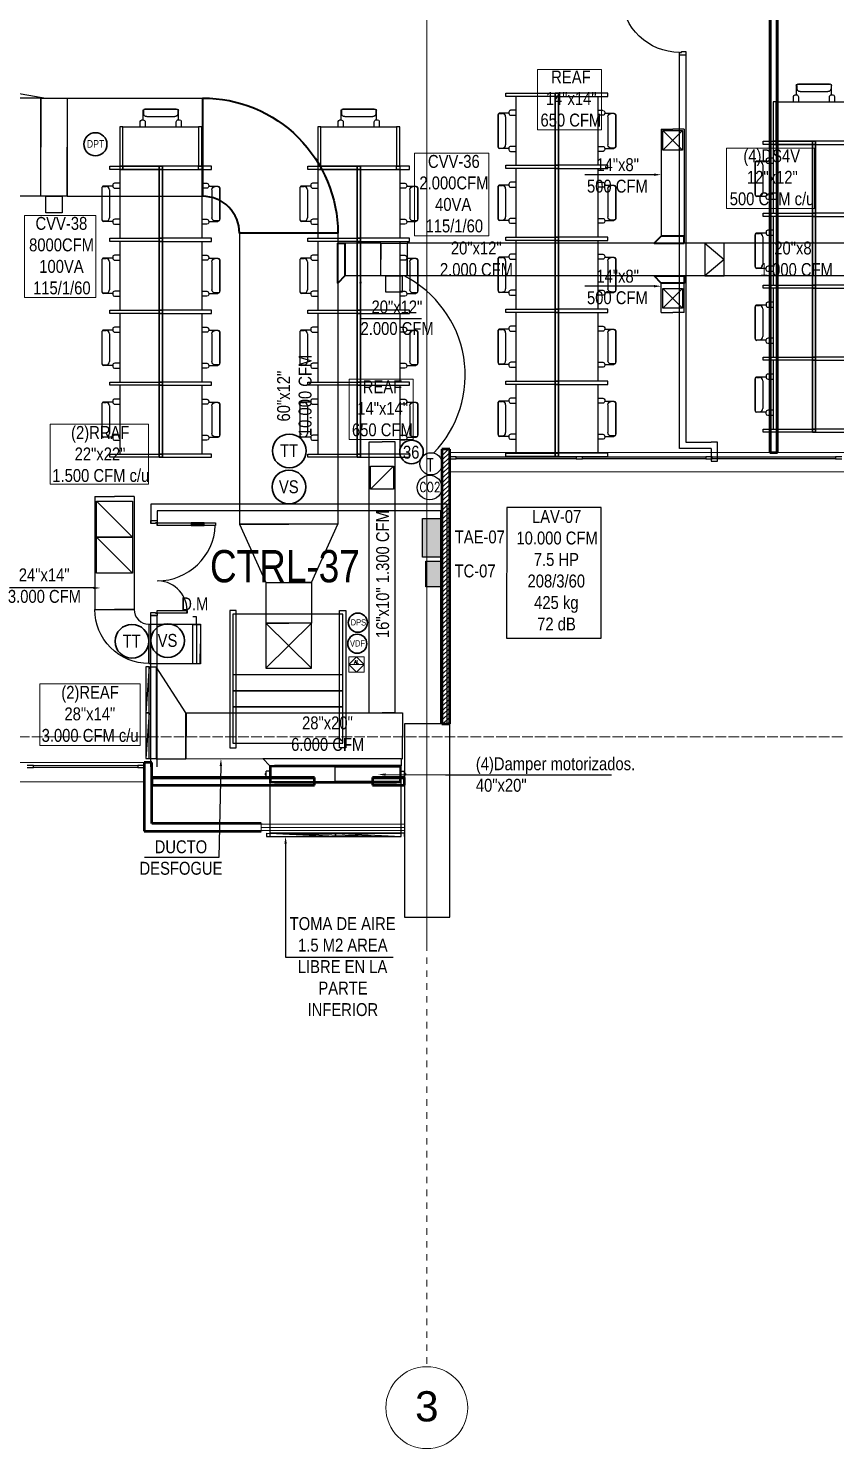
# Model space of a CAD drawing. Header units: inches. Extents: x -3 to 209, y -384 to 20.
# Drawn here: x 145.52 to 158.03, y -120.53 to -98.51 of the extents above; entities that cross this region are included whole.
import ezdxf
from ezdxf import colors
from ezdxf.entities.mleader import LeaderData, LeaderLine
from ezdxf.math import Vec2, Vec3

# ---------------------------------------------------------------- set-up
doc = ezdxf.new("R2010")
doc.units = ezdxf.units.IN
doc.header["$MEASUREMENT"] = 0
for name, pattern in [('Grid Line', [0.022225, 0.0127, -0.003175, 0.003175, -0.003175]), ('Grid Line 1_2_', [0.022225, 0.0127, -0.003175, 0.003175, -0.003175]), ('Hidden', [7.1438, 4.7625, -2.3813]), ('HIDDEN2', [0.1875, 0.125, -0.0625])]:
    doc.linetypes.add(name, pattern=pattern)
for name, color, linetype in [('1-01 HVAC-01A -Equipos', 3, 'Continuous'), ('A-WALL', 253, 'Continuous'), ('BASE PLAN$0$FLOOR LAYOUT 14 Oct (x-ref)$0$20F-032408$0$XDOOR', 253, 'Continuous'), ('BASE PLAN$0$NBS-HEAVY', 253, 'Continuous'), ('BASE PLAN$0$NDS-DOORS', 253, 'Continuous'), ('BASE PLAN$0$WALL', 253, 'Continuous'), ('HVAC TEXTO CVV', 2, 'Continuous'), ('Hvac Textos', 7, 'Continuous'), ('HVAC-Accesorios', 1, 'Continuous'), ('HVAC-Equipos', 3, 'Continuous'), ('HVAC-Extraccion', 114, 'Continuous'), ('HVAC-Rejillas', 2, 'HIDDEN2'), ('HVAC-Retorno', 20, 'Continuous'), ('HVAC-Suministro', 170, 'Continuous'), ('I-WALL', 1, 'Continuous'), ('NFF-FURN', 253, 'Continuous')]:
    doc.layers.add(name, color=color, linetype=linetype)
for name, color, linetype, lineweight in [('1-controlAA', 4, 'Continuous', 5), ('A-GLAZ', 253, 'Continuous', 13), ('A-GLAZ-CURT', 253, 'Continuous', 9), ('A-GLAZ-CWMG', 253, 'Continuous', 9), ('A-WALL-PATT', 253, 'Continuous', 50), ('BASE PLAN$0$A-ABOVE', 253, 'Continuous', 5), ('DET-INST', 3, 'Continuous', 5), ('HVAC -Textos Equipos', 2, 'Continuous', 9), ('HVAC -Textos Extraccion', 2, 'Continuous', 9), ('HVAC -Textos Rejillas', 2, 'Continuous', 9), ('HVAC -Textos Retorno', 2, 'Continuous', 9), ('HVAC -Textos Suministro', 7, 'Continuous', 9), ('HVAC Suministro', 5, 'Continuous', 40), ('S-COLS', 6, 'Continuous', 13), ('S-GRID', 253, 'Continuous', 9), ('S-GRID-IDEN', 253, 'Continuous', 9), ('TUBO HVAC', 1, 'Continuous', 30), ('TX-INST', 250, 'Continuous', 5)]:
    doc.layers.add(name, color=color, linetype=linetype, lineweight=lineweight)
doc.styles.add('Arial', font='arial.ttf', dxfattribs={"height": 0.225})
doc.styles.add('Arial Narrow', font='ARIALN.TTF', dxfattribs={"height": 0.00295})
doc.styles.add('ROMANS', font='romans.shx', dxfattribs={"width": 0.8})
doc.styles.get("Standard").update_dxf_attribs({"font": 'arial.ttf'})

# ---------------------------------------------------------------- blocks, each defined once
blk = doc.blocks.new('Termostato 1')
at = {"linetype": 'ByBlock', "lineweight": -2}
blk.add_circle((725.333, -473.718), 0.172, dxfattribs=at)
at = {"linetype": 'ByBlock', "lineweight": -2, "insert": (725.414, -473.651, -2.384), "char_height": 0.2, "width": 2.87595, "attachment_point": 1, "rotation": 270, "style": 'ROMANS'}
blk.add_mtext('T', dxfattribs=at)
blk = doc.blocks.new('ds')
at = {"linetype": 'ByBlock', "lineweight": -2}
for p, q in [((-0.0127, -0.0127), (0.0127, 0.0127)), ((-0.0127, 0.0127), (0.0127, -0.0127)), ((-0.0127, -0.0127), (-0.0127, 0.0127)), ((-0.0127, 0.0127), (0.0127, 0.0127)), ((0.0127, 0.0127), (0.0127, -0.0127)), ((0.0127, -0.0127), (-0.0127, -0.0127))]:
    blk.add_line(p, q, dxfattribs=at)
blk = doc.blocks.new('rr')
at = {"linetype": 'ByBlock', "lineweight": -2}
for p, q in [((-0.0127, -0.0127), (0.0127, 0.0127)), ((-0.0127, -0.0127), (-0.0127, 0.0127)), ((-0.0127, 0.0127), (0.0127, 0.0127)), ((0.0127, 0.0127), (0.0127, -0.0127)), ((0.0127, -0.0127), (-0.0127, -0.0127))]:
    blk.add_line(p, q, dxfattribs=at)
blk = doc.blocks.new('CO2')
at = {"linetype": 'ByBlock', "lineweight": -2}
blk.add_circle((-74869.314, 50750.37), 0.191, dxfattribs=at)
at = {"linetype": 'ByBlock', "lineweight": -2, "insert": (-74869.469, 50750.451, -2.384), "char_height": 0.15, "width": 2.87595, "attachment_point": 1, "rotation": 0, "style": 'ROMANS'}
blk.add_mtext('CO2', dxfattribs=at)
blk = doc.blocks.new('*U66')
blk.add_lwpolyline([(-0.26, -0.057), (-0.26, 0), (0, 0), (0.057, -0.057), (-0.26, -0.057)])
blk = doc.blocks.new('*U61')
blk.add_lwpolyline([(-0.182, -0.057), (-0.182, 0), (0, 0), (0.057, -0.057), (-0.182, -0.057)])
blk = doc.blocks.new('*U78')
blk.add_lwpolyline([(-1.04, -0.057), (-1.04, 0), (0, 0), (0.057, -0.057), (-1.04, -0.057)])
blk = doc.blocks.new('*U80')
at = {"layer": 'HVAC-Accesorios', "flags": 128}
for points in [[(0, 0), (-0.119, 0), (-0.119, -0.057)], [(0, 0), (0.61, 0)]]:
    blk.add_lwpolyline(points, dxfattribs=at)
blk.add_lwpolyline([(0, 0.059), (0.61, 0.059), (0.61, -0.059), (0, -0.059)], close=True, dxfattribs=at)
blk = doc.blocks.new('Damper 36x34 - Damper 40x18-V18-1 - Mecánica')
for p, q in [((0, 0.25), (1, 0.25)), ((0, 0.241), (0, 0.25)), ((0, 0.009), (0, 0.241)), ((0, 0.241), (1, 0.241)), ((1, 0.25), (1, 0.241)), ((1, 0.241), (1, 0.009)), ((-0.07, 0.137), (-0.089, 0.137)), ((-0.089, 0.133), (-0.089, 0.137)), ((-0.089, 0.137), (-0.089, 0.137)), ((-0.089, 0.13), (-0.089, 0.133)), ((-0.089, 0.125), (-0.089, 0.13)), ((-0.089, 0.12), (-0.089, 0.125)), ((-0.089, 0.118), (-0.089, 0.12)), ((-0.089, 0.117), (-0.089, 0.118)), ((-0.089, 0.117), (-0.07, 0.117)), ((-0.07, 0.176), (-0.065, 0.176)), ((-0.07, 0.176), (-0.07, 0.078)), ((-0.065, 0.078), (-0.07, 0.078)), ((-0.065, 0.176), (0, 0.176)), ((0, 0.078), (-0.065, 0.078)), ((0, 0), (0, 0.009)), ((1, 0.009), (0, 0.009)), ((1, 0), (0, 0)), ((1, 0.009), (1, 0))]:
    blk.add_line(p, q)
blk = doc.blocks.new('soporte dampers - soporte dampers-960247-1 - Mecánica')
for p, q in [((-0.02, -0.26), (-0.02, 0.01)), ((-0.01, 0.01), (-0.02, 0.01)), ((-0.01, 0.01), (-0.01, -0.26)), ((-0.01, 0.01), (-0.01, -0.06)), ((0, 0.01), (-0.01, 0.01)), ((0.055, 0.01), (0, 0.01)), ((0, -0.06), (0, 0)), ((0, 0), (0.055, 0)), ((0.055, 0.01), (1.946, 0.01)), ((0.055, 0.01), (0.055, 0)), ((0.055, 0), (0.055, 0.01)), ((1.946, 0), (0.055, 0)), ((1.946, 0), (1.946, 0.01)), ((1.967, 0.01), (1.946, 0.01)), ((1.946, 0.01), (1.946, 0)), ((1.946, 0), (1.967, 0)), ((2.001, 0.01), (1.967, 0.01)), ((1.967, 0), (2.001, 0)), ((2.011, 0.01), (2.001, 0.01)), ((2.001, 0), (2.001, -0.06)), ((2.011, -0.19), (2.011, 0.01)), ((2.021, 0.01), (2.011, 0.01)), ((2.011, -0.06), (2.011, 0.01)), ((2.021, 0.01), (2.021, -0.26)), ((-0.01, -0.06), (0, -0.06)), ((0, -0.19), (-0.01, -0.19)), ((-0.01, -0.19), (-0.01, -0.26)), ((0, -0.25), (0, -0.19)), ((2.001, -0.06), (2.011, -0.06)), ((2.001, -0.25), (2.001, -0.19)), ((2.001, -0.19), (2.011, -0.19)), ((2.011, -0.19), (2.011, -0.26)), ((-0.02, -0.26), (-0.01, -0.26)), ((-0.01, -0.26), (0, -0.26)), ((0.055, -0.25), (0, -0.25)), ((0, -0.26), (0.055, -0.26)), ((0.055, -0.25), (1.946, -0.25)), ((0.055, -0.25), (0.055, -0.26)), ((0.055, -0.26), (0.055, -0.25)), ((1.946, -0.26), (0.055, -0.26)), ((1.946, -0.25), (1.946, -0.26)), ((1.946, -0.26), (1.946, -0.25)), ((1.946, -0.25), (2.001, -0.25)), ((2.001, -0.26), (1.946, -0.26)), ((2.011, -0.26), (2.001, -0.26)), ((2.021, -0.26), (2.011, -0.26))]:
    blk.add_line(p, q)
blk = doc.blocks.new('UPAQ-02')
at = {"layer": '1-01 HVAC-01A -Equipos'}
for points in [[(-74852.815, 50919.023), (-74851.115, 50919.023), (-74851.115, 50921.023), (-74852.815, 50921.023)], [(-74852.815, 50920.456), (-74851.115, 50920.456), (-74851.115, 50921.023), (-74852.815, 50921.023)], [(-74852.815, 50920.209), (-74851.115, 50920.209), (-74851.115, 50920.456), (-74852.815, 50920.456)], [(-74852.815, 50919.963), (-74851.115, 50919.963), (-74851.115, 50920.209), (-74852.815, 50920.209)], [(-74852.33, 50919.161), (-74851.625, 50919.161), (-74851.625, 50919.861), (-74852.33, 50919.861)]]:
    blk.add_lwpolyline(points, close=True, dxfattribs=at)
blk = doc.blocks.new('Grid - Grid Head - Circle-V14-COMUNICACIONES PISO 5 AVA')
at = {"layer": 'S-GRID-IDEN', "linetype": 'ByBlock', "lineweight": -2}
blk.add_circle((0, 0), 0.00635, dxfattribs=at)
blk = doc.blocks.new('BASE PLAN$0$Z$W@#371D3AC1')
at = {"layer": 'BASE PLAN$0$A-ABOVE', "linetype": 'ByBlock', "lineweight": -2}
blk.add_line((375, 58), (175, 58), dxfattribs=at)
blk.add_lwpolyline([(375, 78), (175, 78), (175, 38), (375, 38)], close=True, dxfattribs=at)
at = {"layer": 'BASE PLAN$0$FLOOR LAYOUT 14 Oct (x-ref)$0$20F-032408$0$XDOOR', "linetype": 'ByBlock', "lineweight": -2}
for p, q in [((930, 1438), (890, 1438)), ((900, 1438), (900, 1476)), ((900, 1476), (1000, 1476)), ((930, 1426), (930, 1438)), ((1000, 1426), (930, 1426)), ((1000, 1476), (1000, 1426)), ((0, 38), (0, 78)), ((0, 78), (900, 78)), ((900, 38), (0, 38)), ((890, 38), (930, 38)), ((900, 78), (900, 38)), ((900, 0), (900, 38)), ((930, 38), (930, 50)), ((930, 50), (1000, 50)), ((1000, 50), (1000, 0)), ((1000, 0), (900, 0))]:
    blk.add_line(p, q, dxfattribs=at)
blk.add_lwpolyline([(439, 1398), (439, 1438), (900, 1438), (900, 1398)], close=True, dxfattribs=at)
for centre, radius, start, end in [((900, 1398), 461, 175.0176, 267.6819), ((900, 38), 900, 90, 177.4527)]:
    blk.add_arc(centre, radius, start, end, dxfattribs=at)
at = {"layer": 'BASE PLAN$0$WALL', "linetype": 'ByBlock', "lineweight": -2}
for p, q in [((1000, 1476), (900, 1476)), ((1000, 0), (900, 0))]:
    blk.add_line(p, q, dxfattribs=at)
blk = doc.blocks.new('BASE PLAN$0$zw$FEBB')
at = {"layer": 'BASE PLAN$0$NDS-DOORS', "linetype": 'ByBlock', "lineweight": -2}
for p, q in [((38, 1000), (78, 1000)), ((38, 825), (38, 1000)), ((78, 1000), (78, 825)), ((38, 825), (78, 825)), ((38, 825), (78, 825)), ((58, 625), (58, 825)), ((58, 625), (58, 825)), ((38, 100), (38, 625)), ((38, 625), (78, 625)), ((38, 625), (78, 625)), ((78, 625), (78, 100)), ((0, 100), (38, 100)), ((0, 100), (0, 0)), ((50, 0), (0, 0)), ((38, 100), (38, 70)), ((78, 100), (38, 100)), ((38, 70), (50, 70)), ((50, 70), (50, 0)), ((938, 70), (926, 70)), ((926, 70), (926, 0)), ((926, 0), (976, 0)), ((976, 100), (938, 100)), ((938, 100), (938, 70)), ((976, 100), (976, 0))]:
    blk.add_line(p, q, dxfattribs=at)
blk.add_lwpolyline([(38, 625), (38, 825), (78, 825), (78, 625)], close=True, dxfattribs=at)
for points in [[(78, 825), (38, 825)], [(38, 625), (78, 625)]]:
    blk.add_lwpolyline(points, dxfattribs=at)
blk.add_arc((38, 100), 900, 0, 87.4527, dxfattribs=at)
blk = doc.blocks.new('nci')
at = {"layer": 'NFF-FURN', "linetype": 'ByBlock', "lineweight": -2}
for p, q in [((717, -265), (635, -265)), ((635, -342), (712, -342)), ((744, -310), (744, -292)), ((744, -310), (886, -310)), ((793, -799), (793, -367)), ((889, -316), (844, -316)), ((911, -831), (911, -335)), ((915, -824), (915, -342)), ((711, -824), (635, -824)), ((743, -874), (743, -856)), ((743, -856), (886, -856)), ((889, -850), (844, -850)), ((635, -901), (716, -901))]:
    blk.add_line(p, q, dxfattribs=at)
for points in [[(-25, -50), (25, -50), (25, 0), (-25, 0)], [(25, -1116), (-25, -1116), (-25, -50), (25, -50)], [(25, -50), (25, -1116), (635, -1116), (635, -50)], [(-25, -1116), (25, -1116), (25, -1166), (-25, -1166)]]:
    blk.add_lwpolyline(points, close=True, dxfattribs=at)
for points in [[(25, 0), (789, 0), (789, -50), (25, -50), (25, 0)], [(25, -1116), (789, -1116), (789, -1166), (25, -1166), (25, -1116)]]:
    blk.add_lwpolyline(points, dxfattribs=at)
for centre, radius, start, end in [((712, -310), 32.3, 270, 0), ((717, -292), 26.9, 0, 90), ((844, -367), 50.8, 90, 180), ((886, -335), 25.4, 0, 90), ((889, -342), 25.4, 0, 90), ((711, -856), 32.3, 0, 90), ((716, -874), 26.9, 270, 0), ((844, -799), 50.8, 180, 270), ((886, -831), 25.4, 270, 0), ((889, -824), 25.4, 270, 0)]:
    blk.add_arc(centre, radius, start, end, dxfattribs=at)
blk = doc.blocks.new('tlws')
at = {"layer": 'NFF-FURN', "linetype": 'ByBlock', "lineweight": -2}
for p, q in [((-318, -610), (-318, -691)), ((-241, -686), (-241, -610)), ((241, -610), (241, -687)), ((318, -692), (318, -610)), ((-291, -718), (-273, -718)), ((-273, -718), (-273, -861)), ((-267, -864), (-267, -819)), ((-216, -768), (216, -768)), ((267, -864), (267, -819)), ((273, -719), (291, -719)), ((273, -719), (273, -861)), ((-248, -886), (248, -886)), ((-241, -890), (241, -890))]:
    blk.add_line(p, q, dxfattribs=at)
for points in [[(-585, 50), (-585, 0), (-635, 0), (-635, 50)], [(-585, 0), (-585, 50), (585, 50), (585, 0)], [(585, 0), (-585, 0), (-585, -610), (585, -610)], [(585, 50), (585, 0), (635, 0), (635, 50)]]:
    blk.add_lwpolyline(points, close=True, dxfattribs=at)
for points in [[(-585, 0), (-585, -610), (-635, -610), (-635, 0), (-585, 0)], [(635, 0), (635, -610), (585, -610), (585, 0), (635, 0)]]:
    blk.add_lwpolyline(points, dxfattribs=at)
for centre, radius, start, end in [((-291, -691), 26.9, 180, 270), ((-273, -686), 32.3, 270, 0), ((-248, -861), 25.4, 180, 270), ((-216, -819), 50.8, 90, 180), ((-241, -864), 25.4, 180, 270), ((216, -819), 50.8, 0, 90), ((273, -687), 32.3, 180, 270), ((241, -864), 25.4, 270, 0), ((248, -861), 25.4, 270, 0), ((291, -692), 26.9, 270, 0)]:
    blk.add_arc(centre, radius, start, end, dxfattribs=at)

msp = doc.modelspace()

# ---------------------------------------------------------------- hatches: boundary and pattern name
at = {"layer": 'HVAC-Equipos'}
h = msp.add_hatch(color=256, dxfattribs=at)
h.dxf.hatch_style = 1
h.paths.add_polyline_path([(151.625, -106.706), (151.925, -106.706), (151.925, -106.106), (151.625, -106.106)])
h = msp.add_hatch(color=256, dxfattribs=at)
h.dxf.hatch_style = 1
h.paths.add_polyline_path([(151.925, -107.167), (151.925, -106.767), (151.675, -106.767), (151.675, -107.167)])

# ---------------------------------------------------------------- linework, layer by layer
at = {"layer": '1-controlAA', "flags": 128}
msp.add_lwpolyline([(150.718, -108.252), (150.48, -108.252), (150.48, -108.491), (150.718, -108.491)], close=True, dxfattribs=at)
at = {"layer": 'A-GLAZ', "lineweight": 9}
for p, q in [((149.125, -110.897), (149.125, -110.847)), ((149.125, -110.847), (151.345, -110.847)), ((149.125, -110.947), (149.125, -110.897)), ((151.345, -110.897), (149.125, -110.897)), ((149.125, -110.947), (151.345, -110.947)), ((151.345, -110.847), (151.345, -110.897)), ((151.345, -110.897), (151.345, -110.947))]:
    msp.add_line(p, q, dxfattribs=at)
at = {"layer": 'A-GLAZ-CURT', "lineweight": 18}
for p, q in [((154.005, -105.154), (152.145, -105.154)), ((152.145, -105.154), (152.145, -105.179)), ((152.145, -105.179), (154.005, -105.179)), ((154.005, -105.179), (154.005, -105.154)), ((156.014, -105.154), (154.105, -105.154)), ((154.105, -105.154), (154.105, -105.179)), ((154.105, -105.179), (156.014, -105.179)), ((156.014, -105.179), (156.014, -105.154)), ((158.024, -105.154), (156.114, -105.154)), ((156.114, -105.154), (156.114, -105.179)), ((156.114, -105.179), (158.024, -105.179)), ((158.024, -105.179), (158.024, -105.154)), ((147.21, -109.938), (145.594, -109.938)), ((145.594, -109.938), (145.594, -109.963)), ((145.594, -109.963), (147.21, -109.963)), ((147.21, -109.963), (147.21, -109.938))]:
    msp.add_line(p, q, dxfattribs=at)
at = {"layer": 'A-GLAZ-CWMG', "lineweight": 25}
for p, q in [((152.145, -105.151), (152.045, -105.151)), ((152.045, -105.151), (152.045, -105.181)), ((152.045, -105.181), (152.145, -105.181)), ((152.145, -105.181), (152.145, -105.151))]:
    msp.add_line(p, q, dxfattribs=at)
at = {"layer": 'A-GLAZ-CWMG'}
for p, q in [((154.005, -105.151), (152.145, -105.151)), ((154.005, -105.181), (152.145, -105.181)), ((156.014, -105.151), (154.105, -105.151)), ((156.014, -105.181), (154.105, -105.181)), ((158.024, -105.151), (156.114, -105.151)), ((158.024, -105.181), (156.114, -105.181)), ((147.21, -109.936), (145.594, -109.936)), ((147.21, -109.966), (145.594, -109.966))]:
    msp.add_line(p, q, dxfattribs=at)
at = {"layer": 'A-GLAZ-CWMG', "lineweight": 25, "extrusion": (0, 0, -1)}
for p, q in [((154.105, -105.151), (154.005, -105.151)), ((154.005, -105.151), (154.005, -105.181)), ((154.005, -105.181), (154.105, -105.181)), ((154.105, -105.181), (154.105, -105.151)), ((156.114, -105.151), (156.014, -105.151)), ((156.014, -105.151), (156.014, -105.181)), ((156.014, -105.181), (156.114, -105.181)), ((156.114, -105.181), (156.114, -105.151)), ((158.124, -105.151), (158.024, -105.151)), ((158.024, -105.151), (158.024, -105.181)), ((158.024, -105.181), (158.124, -105.181)), ((145.594, -109.936), (145.494, -109.936)), ((145.494, -109.966), (145.594, -109.966)), ((145.594, -109.966), (145.594, -109.936)), ((147.31, -109.936), (147.21, -109.936)), ((147.21, -109.936), (147.21, -109.966)), ((147.21, -109.966), (147.31, -109.966)), ((147.31, -109.966), (147.31, -109.936))]:
    msp.add_line(p, q, dxfattribs=at)
at = {"layer": 'A-WALL', "lineweight": 50}
for p, q in [((157.005, -88.143), (157.005, -105.081)), ((157.125, -105.081), (157.125, -88.143)), ((151.925, -105.031), (151.925, -109.291)), ((152.045, -105.031), (151.925, -105.031)), ((152.045, -109.291), (152.045, -105.031)), ((157.005, -105.081), (157.125, -105.081)), ((151.925, -109.291), (152.045, -109.291)), ((147.43, -109.891), (147.31, -109.891)), ((147.31, -109.891), (147.31, -110.837)), ((147.43, -110.837), (147.43, -109.891)), ((149.948, -110.121), (147.43, -110.121)), ((147.43, -110.121), (147.43, -110.241)), ((147.43, -110.241), (149.948, -110.241)), ((149.948, -110.241), (149.948, -110.121)), ((151.345, -110.121), (150.848, -110.121)), ((150.848, -110.121), (150.848, -110.241)), ((150.848, -110.241), (151.345, -110.241)), ((151.345, -110.241), (151.345, -110.121)), ((147.31, -110.837), (147.31, -110.957)), ((147.31, -110.957), (149.125, -110.957)), ((149.125, -110.837), (147.43, -110.837)), ((149.125, -110.847), (149.125, -110.837)), ((149.125, -110.957), (149.125, -110.947))]:
    msp.add_line(p, q, dxfattribs=at)
at = {"layer": 'A-WALL', "lineweight": 18}
for p, q in [((157.025, -105.081), (157.025, -88.143)), ((157.105, -105.081), (157.105, -88.143)), ((147.43, -110.141), (149.948, -110.141)), ((150.848, -110.141), (151.345, -110.141))]:
    msp.add_line(p, q, dxfattribs=at)
at = {"layer": 'A-WALL', "lineweight": 9}
for p, q in [((152.045, -105.081), (157.005, -105.081)), ((157.125, -105.081), (162.094, -105.081)), ((162.094, -105.381), (152.045, -105.381)), ((143.765, -109.891), (147.31, -109.891)), ((147.31, -110.191), (143.765, -110.191))]:
    msp.add_line(p, q, dxfattribs=at)
at = {"layer": 'A-WALL-PATT', "linetype": 'Continuous', "lineweight": 9}
for p, q in [((157.024, -99.597), (157.025, -99.597)), ((157.024, -100.003), (157.025, -100.003)), ((157.023, -100.612), (157.025, -100.612)), ((157.018, -101.312), (157.005, -101.335)), ((157.023, -101.83), (157.025, -101.83)), ((157.114, -102.078), (157.105, -102.063)), ((157.023, -102.236), (157.025, -102.236)), ((157.125, -102.503), (157.125, -102.503)), ((157.01, -102.95), (157.005, -102.959)), ((157.022, -102.845), (157.025, -102.845)), ((157.02, -103.54), (157.005, -103.514)), ((157.022, -104.063), (157.025, -104.063)), ((157.022, -104.469), (157.025, -104.469)), ((151.925, -105.062), (151.956, -105.031)), ((151.925, -105.133), (152.027, -105.031)), ((151.925, -105.204), (152.045, -105.084)), ((151.925, -105.274), (152.045, -105.154)), ((151.925, -105.345), (152.045, -105.225)), ((157.021, -105.078), (157.025, -105.078)), ((151.925, -105.416), (152.045, -105.296)), ((151.925, -105.486), (152.045, -105.366)), ((151.925, -105.557), (152.045, -105.437)), ((151.925, -105.628), (152.045, -105.508)), ((151.925, -105.699), (152.045, -105.579)), ((151.925, -105.769), (152.045, -105.649)), ((151.925, -105.84), (152.045, -105.72)), ((151.925, -105.911), (152.045, -105.791)), ((151.925, -105.981), (152.045, -105.861)), ((151.925, -106.052), (152.045, -105.932)), ((151.925, -106.123), (152.045, -106.003)), ((151.925, -106.194), (152.045, -106.074)), ((151.925, -106.264), (152.045, -106.144)), ((151.925, -106.335), (152.045, -106.215)), ((151.925, -106.406), (152.045, -106.286)), ((151.925, -106.476), (152.045, -106.356)), ((151.925, -106.547), (152.045, -106.427)), ((151.925, -106.618), (152.045, -106.498)), ((151.925, -106.688), (152.045, -106.568)), ((151.925, -106.759), (152.045, -106.639)), ((151.925, -106.83), (152.045, -106.71)), ((151.925, -106.901), (152.045, -106.781)), ((151.925, -106.971), (152.045, -106.851)), ((151.925, -107.042), (152.045, -106.922)), ((151.925, -107.113), (152.045, -106.993)), ((151.925, -107.183), (152.045, -107.063)), ((151.925, -107.254), (152.045, -107.134)), ((151.925, -107.325), (152.045, -107.205)), ((151.925, -107.396), (152.045, -107.276)), ((151.925, -107.466), (152.045, -107.346)), ((151.925, -107.537), (152.045, -107.417)), ((151.925, -107.608), (152.045, -107.488)), ((151.925, -107.678), (152.045, -107.558)), ((151.925, -107.749), (152.045, -107.629)), ((151.925, -107.82), (152.045, -107.7)), ((151.925, -107.891), (152.045, -107.771)), ((151.925, -107.961), (152.045, -107.841)), ((151.925, -108.032), (152.045, -107.912)), ((151.925, -108.103), (152.045, -107.983)), ((151.925, -108.173), (152.045, -108.053)), ((151.925, -108.244), (152.045, -108.124)), ((151.925, -108.315), (152.045, -108.195)), ((151.925, -108.386), (152.045, -108.266)), ((151.925, -108.456), (152.045, -108.336)), ((151.925, -108.527), (152.045, -108.407)), ((151.925, -108.598), (152.045, -108.478)), ((151.925, -108.668), (152.045, -108.548)), ((151.925, -108.739), (152.045, -108.619)), ((151.925, -108.81), (152.045, -108.69)), ((151.925, -108.881), (152.045, -108.761)), ((151.925, -108.951), (152.045, -108.831)), ((151.925, -109.022), (152.045, -108.902)), ((151.925, -109.093), (152.045, -108.973)), ((151.925, -109.163), (152.045, -109.043)), ((151.925, -109.234), (152.045, -109.114)), ((151.939, -109.291), (152.045, -109.185)), ((152.01, -109.291), (152.045, -109.256))]:
    msp.add_line(p, q, dxfattribs=at)
at = {"layer": 'BASE PLAN$0$NBS-HEAVY'}
for p, q in [((155.606, -98.917), (155.706, -98.917)), ((155.606, -104.922), (155.606, -98.917)), ((155.706, -98.917), (155.706, -104.922)), ((147.413, -109.956), (147.413, -107.612)), ((147.513, -109.956), (147.513, -107.612))]:
    msp.add_line(p, q, dxfattribs=at)
for points in [[(156.098, -105.022), (155.606, -105.022), (155.606, -104.922)], [(155.706, -104.922), (156.098, -104.922)], [(156.098, -105.022), (156.098, -105.217), (156.198, -105.217), (156.198, -104.922), (156.098, -104.922)], [(152.008, -109.291), (152.008, -105.886), (147.413, -105.886), (147.413, -106.186)], [(151.908, -109.291), (151.908, -105.986), (147.513, -105.986), (147.513, -106.214)]]:
    msp.add_lwpolyline(points, dxfattribs=at)
at = {"layer": 'DET-INST'}
msp.add_line((150.48, -108.372), (150.718, -108.372), dxfattribs=at)
at = {"layer": 'DET-INST', "flags": 128}
msp.add_lwpolyline([(150.599, -108.252), (150.48, -108.372), (150.599, -108.491), (150.718, -108.372)], close=True, dxfattribs=at)
at = {"layer": 'HVAC -Textos Equipos', "color": 1}
for points in [[(151.497, -100.442), (152.651, -100.442), (152.651, -101.723), (151.497, -101.723)], [(145.456, -101.408), (146.559, -101.408), (146.559, -102.679), (145.456, -102.679)]]:
    msp.add_lwpolyline(points, close=True, dxfattribs=at)
at = {"layer": 'HVAC -Textos Rejillas'}
for points in [[(154.4, -100.08), (153.408, -100.08), (153.408, -99.145), (154.4, -99.145)], [(151.479, -104.883), (150.487, -104.883), (150.487, -103.948), (151.479, -103.948)], [(147.375, -105.574), (145.852, -105.574), (145.852, -104.644), (147.375, -104.644)], [(147.247, -109.625), (145.694, -109.625), (145.694, -108.671), (147.247, -108.671)]]:
    msp.add_lwpolyline(points, close=True, dxfattribs=at)
at = {"layer": 'HVAC -Textos Suministro'}
msp.add_lwpolyline([(157.697, -101.301), (156.337, -101.301), (156.337, -100.367), (157.697, -100.367)], close=True, dxfattribs=at)
at = {"layer": 'HVAC Suministro'}
msp.add_lwpolyline([(148.216, -101.111), (148.216, -99.587, -0.414214), (150.311, -101.683), (148.787, -101.683, 0.414214)], format="xyb", close=True, dxfattribs=at)
at = {"layer": 'HVAC TEXTO CVV'}
msp.add_lwpolyline([(152.927, -107.963), (154.393, -107.963), (154.395, -105.935), (152.928, -105.935)], close=True, dxfattribs=at)
at = {"layer": 'HVAC-Accesorios', "color": 1, "linetype": 'Hidden'}
for centre, radius, start, end in [((147.293, -89.128), 10.567, 238.4531, 261.8033), ((150.557, -103.887), 1.728, 315.776, 63.0544)]:
    msp.add_arc(centre, radius, start, end, dxfattribs=at)
at = {"layer": 'HVAC-Equipos'}
for points in [[(145.708, -99.587), (146.115, -99.587), (146.114, -101.111), (145.708, -101.111)], [(145.784, -101.111), (146.038, -101.111), (146.038, -101.365), (145.784, -101.365)], [(150.978, -101.838), (151.384, -101.838), (151.384, -102.346), (150.978, -102.346)], [(151.054, -102.346), (151.308, -102.346), (151.308, -102.6), (151.054, -102.6)], [(151.625, -106.706), (151.625, -106.106), (151.925, -106.106), (151.925, -106.706)], [(151.675, -107.167), (151.675, -106.767), (151.925, -106.767), (151.925, -107.167)]]:
    msp.add_lwpolyline(points, close=True, dxfattribs=at)
at = {"layer": 'HVAC-Extraccion'}
for p, q in [((150.796, -109.12), (150.796, -104.918)), ((150.796, -104.918), (150.999, -104.918)), ((151.202, -104.918), (150.999, -104.918)), ((151.202, -109.12), (151.202, -104.918)), ((147.959, -109.119), (147.959, -109.475)), ((147.959, -109.119), (151.314, -109.12)), ((150.796, -109.12), (150.999, -109.12)), ((151.202, -109.12), (150.999, -109.12)), ((151.314, -109.12), (151.313, -109.475)), ((147.959, -109.83), (147.959, -109.475)), ((151.313, -109.831), (151.313, -109.475)), ((147.959, -109.83), (151.313, -109.831))]:
    msp.add_line(p, q, dxfattribs=at)
for points in [[(147.497, -109.831), (147.387, -109.831), (147.387, -108.408), (147.497, -108.408)], [(147.497, -109.831), (147.957, -109.831), (147.956, -109.119), (147.497, -108.408)], [(149.259, -110.987), (151.291, -110.987), (151.291, -109.941), (149.259, -109.941)]]:
    msp.add_lwpolyline(points, close=True, dxfattribs=at)
at = {"layer": 'HVAC-Retorno'}
for p, q in [((146.545, -105.765), (146.544, -107.516)), ((146.545, -105.765), (146.85, -105.766)), ((147.154, -105.766), (146.85, -105.766)), ((147.154, -105.766), (147.154, -107.517)), ((146.544, -107.516), (146.849, -107.517)), ((147.154, -107.517), (146.849, -107.517)), ((147.382, -107.745), (147.382, -108.05)), ((147.382, -107.745), (148.18, -107.746)), ((148.18, -107.746), (148.18, -108.051)), ((147.382, -108.355), (147.382, -108.05)), ((148.179, -108.356), (148.18, -108.051)), ((147.382, -108.355), (148.179, -108.356))]:
    msp.add_line(p, q, dxfattribs=at)
msp.add_lwpolyline([(147.382, -107.745), (147.382, -108.355, -0.414214), (146.544, -107.517), (147.154, -107.517, 0.414214)], format="xyb", close=True, dxfattribs=at)
at = {"layer": 'HVAC-Suministro'}
for p, q in [((145.708, -99.587), (139.638, -99.587)), ((145.708, -99.587), (145.708, -100.349)), ((146.114, -99.587), (146.114, -100.349)), ((146.114, -99.587), (148.216, -99.587)), ((148.216, -99.587), (148.216, -100.349)), ((155.325, -100.072), (155.503, -100.072)), ((155.325, -100.072), (155.325, -101.727)), ((155.68, -100.072), (155.503, -100.072)), ((155.68, -100.072), (155.68, -101.727)), ((145.708, -101.111), (145.708, -100.349)), ((146.114, -101.111), (146.114, -100.349)), ((148.216, -101.111), (148.216, -100.349)), ((145.708, -101.111), (139.638, -101.111)), ((146.114, -101.111), (148.216, -101.111)), ((148.787, -101.683), (149.549, -101.683)), ((148.787, -101.683), (148.787, -106.194)), ((150.311, -101.683), (149.549, -101.683)), ((150.311, -101.683), (150.311, -106.194)), ((155.325, -101.727), (155.503, -101.727)), ((155.68, -101.727), (155.503, -101.727)), ((150.978, -101.838), (150.422, -101.838)), ((150.422, -101.838), (150.422, -102.092)), ((150.978, -101.838), (150.977, -102.092)), ((159.069, -101.838), (151.384, -101.838)), ((151.384, -101.838), (151.384, -102.092)), ((150.422, -102.346), (150.422, -102.092)), ((150.977, -102.346), (150.977, -102.092)), ((151.384, -102.346), (151.384, -102.092)), ((150.977, -102.346), (150.422, -102.346)), ((159.069, -102.346), (151.384, -102.346)), ((155.325, -102.911), (155.325, -102.457)), ((155.325, -102.457), (155.503, -102.457)), ((155.68, -102.457), (155.503, -102.457)), ((155.68, -102.911), (155.68, -102.457)), ((155.325, -102.911), (155.503, -102.911)), ((155.68, -102.911), (155.503, -102.911)), ((148.787, -106.194), (149.549, -106.194)), ((150.311, -106.194), (149.549, -106.194)), ((149.197, -107.097), (149.549, -107.097)), ((149.197, -107.097), (149.197, -107.73)), ((149.902, -107.097), (149.549, -107.097)), ((149.902, -107.097), (149.902, -107.73)), ((149.197, -107.73), (149.549, -107.73)), ((149.902, -107.73), (149.197, -108.43)), ((149.902, -108.43), (149.197, -107.73)), ((149.902, -107.73), (149.549, -107.73))]:
    msp.add_line(p, q, dxfattribs=at)
msp.add_lwpolyline([(155.998, -101.838), (155.998, -102.346), (156.298, -102.346), (156.298, -101.838), (155.998, -101.838), (156.298, -102.092), (155.998, -102.346)], dxfattribs=at)
for points in [[(150.311, -106.194), (148.787, -106.194), (149.197, -107.097), (149.902, -107.097)], [(149.902, -107.73), (149.197, -107.73), (149.197, -108.43), (149.902, -108.43)]]:
    msp.add_lwpolyline(points, close=True, dxfattribs=at)
at = {"layer": 'I-WALL'}
for points in [[(148.737, -107.535), (148.637, -107.535), (148.637, -109.662), (148.737, -109.662)], [(150.337, -107.535), (150.437, -107.535), (150.437, -109.662), (150.337, -109.662)]]:
    msp.add_lwpolyline(points, close=True, dxfattribs=at)
at = {"layer": 'S-COLS', "lineweight": 25}
for p, q in [((152.046, -109.291), (151.346, -109.291)), ((151.346, -109.291), (151.346, -112.291)), ((152.046, -112.291), (152.046, -109.291)), ((151.346, -112.291), (152.046, -112.291))]:
    msp.add_line(p, q, dxfattribs=at)
at = {"layer": 'S-GRID', "linetype": 'Grid Line 1_2_'}
for p, q in [((151.69, -65.513), (151.69, -119.259)), ((151.69, -65.513), (151.69, -119.259)), ((118.631, -109.491), (201.813, -109.491)), ((118.631, -109.491), (201.813, -109.491))]:
    msp.add_line(p, q, dxfattribs=at)
at = {"layer": 'S-GRID', "linetype": 'Grid Line'}
for p, q in [((151.69, -70.408), (151.69, -112.801)), ((117.624, -109.491), (200.283, -109.491)), ((123.567, -109.491), (190.878, -109.491))]:
    msp.add_line(p, q, dxfattribs=at)
at = {"layer": 'TUBO HVAC'}
for centre, radius in [((146.554, -100.304), 0.179), ((149.559, -105.059), 0.262), ((151.453, -105.075), 0.183), ((149.553, -105.618), 0.262), ((150.621, -107.722), 0.148), ((147.12, -108.011), 0.262), ((147.673, -108.001), 0.262), ((150.612, -108.048), 0.148)]:
    msp.add_circle(centre, radius, dxfattribs=at)

# ---------------------------------------------------------------- block references
at = {"layer": 'BASE PLAN$0$NDS-DOORS', "zscale": 0.0009999999999852297}
for name, p, xscale, yscale, rotation in [('BASE PLAN$0$zw$FEBB', (155.706, -97.941), -0.0009999999999852302, 0.0009999999999852302, 90), ('BASE PLAN$0$Z$W@#371D3AC1', (148.413, -106.136), 0.0009999999999852297, 0.0009999999999852297, 180)]:
    msp.add_blockref(name, p, dxfattribs=dict(at, xscale=xscale, yscale=yscale, rotation=rotation))
at = {"layer": 'HVAC Suministro', "yscale": 1.953866694221574, "zscale": 1.953866694221574}
for name, p, xscale, rotation in [('*U61', (155.325, -101.727), -1.953866694221574, 1.681918604390376e-08), ('*U66', (150.422, -102.346), 1.953866694221574, 269.9999999831809), ('*U61', (155.325, -102.457), 1.953866694221574, 179.9999999831808)]:
    msp.add_blockref(name, p, dxfattribs=dict(at, xscale=xscale, rotation=rotation))
at = {"layer": 'HVAC-Accesorios', "xscale": -1, "rotation": 180}
for name, p in [('Damper 36x34 - Damper 40x18-V18-1 - Mecánica', (149.272, -109.946)), ('soporte dampers - soporte dampers-960247-1 - Mecánica', (149.272, -110.195))]:
    msp.add_blockref(name, p, dxfattribs=at)
at = {"layer": 'HVAC-Accesorios', "rotation": 180}
msp.add_blockref('Damper 36x34 - Damper 40x18-V18-1 - Mecánica', (151.272, -109.946), dxfattribs=at)
at = {"layer": 'HVAC-Equipos'}
for name, p, rotation in [('Termostato 1', (-321.964, -830.592), 90.00000000172517), ('*U80', (148.121, -107.749), 270)]:
    msp.add_blockref(name, p, dxfattribs=dict(at, rotation=rotation))
msp.add_blockref('CO2', (75021.048, -50855.997), dxfattribs=at)
at = {"layer": 'HVAC-Extraccion', "xscale": 1.953866694221574, "yscale": 1.953866694221574, "zscale": 1.953866694221574, "rotation": 179.9999999831808}
msp.add_blockref('*U78', (149.259, -109.941), dxfattribs=at)
at = {"layer": 'HVAC-Rejillas', "zscale": 12}
for name, p, xscale, yscale, rotation in [('ds', (155.503, -100.243), 12, 12, 180), ('ds', (155.503, -102.695), 12, 12, 180), ('rr', (146.849, -106.118), 22, 22, 270), ('rr', (146.849, -106.677), 22, 22, 270), ('rr', (147.361, -108.764), -28, 2, 90), ('rr', (147.361, -109.475), -28, 2, 90), ('rr', (150.275, -111.012), -84.252, 2, 180), ('rr', (149.767, -111.012), -40, 2, 180), ('rr', (150.783, -111.012), -40, 2, 180)]:
    msp.add_blockref(name, p, dxfattribs=dict(at, xscale=xscale, yscale=yscale, rotation=rotation))
at = {"layer": 'HVAC-Rejillas', "xscale": 14, "yscale": 14, "zscale": 12}
msp.add_blockref('rr', (150.994, -105.475), dxfattribs=at)
at = {"layer": 'HVAC-Suministro', "rotation": 180}
msp.add_blockref('UPAQ-02', (-74702.429, 50811.431), dxfattribs=at)
at = {"layer": 'NFF-FURN', "yscale": 0.0009999999999852297, "zscale": 0.0009999999999852297, "rotation": 180}
for name, p, xscale in [('nci', (153.705, -100.679), 0.0009999999999852297), ('nci', (153.705, -100.679), -0.0009999999999852297), ('tlws', (157.691, -100.256), -0.0009999999999852297), ('tlws', (147.566, -100.644), -0.0009999999999852297), ('tlws', (150.635, -100.644), -0.0009999999999852297), ('nci', (157.691, -101.422), 0.0009999999999852297), ('nci', (157.691, -101.422), -0.0009999999999852297), ('nci', (153.705, -101.795), 0.0009999999999852297), ('nci', (153.705, -101.795), -0.0009999999999852297), ('nci', (147.566, -101.81), 0.0009999999999852297), ('nci', (147.566, -101.81), -0.0009999999999852297), ('nci', (150.635, -101.81), 0.0009999999999852297), ('nci', (150.635, -101.81), -0.0009999999999852297), ('nci', (157.691, -102.538), 0.0009999999999852297), ('nci', (157.691, -102.538), -0.0009999999999852297), ('nci', (147.566, -102.926), 0.0009999999999852297), ('nci', (147.566, -102.926), -0.0009999999999852297), ('nci', (150.635, -102.926), 0.0009999999999852297), ('nci', (150.635, -102.926), -0.0009999999999852297), ('nci', (153.705, -102.911), 0.0009999999999852297), ('nci', (153.705, -102.911), -0.0009999999999852297), ('nci', (157.691, -103.654), 0.0009999999999852297), ('nci', (157.691, -103.654), -0.0009999999999852297), ('nci', (147.566, -104.042), 0.0009999999999852297), ('nci', (147.566, -104.042), -0.0009999999999852297), ('nci', (150.635, -104.042), 0.0009999999999852297), ('nci', (150.635, -104.042), -0.0009999999999852297), ('nci', (153.705, -104.027), 0.0009999999999852297), ('nci', (153.705, -104.027), -0.0009999999999852297), ('nci', (157.691, -104.77), 0.0009999999999852297), ('nci', (157.691, -104.77), -0.0009999999999852297), ('nci', (147.566, -105.158), 0.0009999999999852297), ('nci', (147.566, -105.158), -0.0009999999999852297), ('nci', (150.635, -105.158), 0.0009999999999852297), ('nci', (150.635, -105.158), -0.0009999999999852297), ('nci', (153.705, -105.143), 0.0009999999999852297), ('nci', (153.705, -105.143), -0.0009999999999852297)]:
    msp.add_blockref(name, p, dxfattribs=dict(at, xscale=xscale))

# ---------------------------------------------------------------- texts
at = {"layer": 'HVAC -Textos Equipos', "color": 1, "insert": (151.281, -100.47), "char_height": 0.2, "width": 1.6348, "attachment_point": 1, "style": 'Arial Narrow'}
msp.add_mtext('\\pi0.42729;CVV-36\\P\\pi0.29441;2.000CFM\\P\\pi0.53821;40VA\\P\\pi0.38937;115/1/60', dxfattribs=at)
at = {"layer": 'HVAC -Textos Extraccion', "insert": (150.905, -107.961), "char_height": 0.2, "width": 2.10609, "attachment_point": 1, "rotation": 90, "style": 'Arial Narrow'}
msp.add_mtext('16"x10" 1.300 CFM', dxfattribs=at)
at = {"layer": 'HVAC -Textos Extraccion', "insert": (147.884, -107.33), "char_height": 0.2, "width": 0.48273, "attachment_point": 1, "style": 'Arial Narrow'}
msp.add_mtext('D.M', dxfattribs=at)
at = {"layer": 'HVAC -Textos Rejillas', "char_height": 0.2, "width": 1.6348, "attachment_point": 1, "style": 'Arial Narrow'}
for s, insert in [('\\pi0.52579;REAF\\P\\pi0.44162;14"x14"\\P\\pi0.35901;650 CFM', (153.093, -99.162)), ('\\pi0.52579;REAF\\P\\pi0.44162;14"x14"\\P\\pi0.35901;650 CFM', (150.171, -103.965)), ('\\pi0.37763;(2)RRAF\\P\\pi0.43255;22"x22"\\P\\pi0.086706;1.500 CFM c/u', (145.799, -104.673)), ('TAE-07', (152.123, -106.292)), ('TC-07', (152.12, -106.82)), ('\\pi0.38391;(2)REAF\\P\\pi0.43255;28"x14"\\P\\pi0.078998;3.000 CFM c/u', (145.641, -108.703)), ('\\pi0.43255;28"x20"\\P\\pi0.26345;6.000 CFM ', (149.324, -109.176)), ('\\pi0.42375;DUCTO \\P\\pi0.1893;DESFOGUE ', (147.048, -111.097)), ('\\pi0.0053282;TOMA DE AIRE \\P\\pi0.13541;1.5 M2 AREA \\P\\pi0.13139;LIBRE EN LA \\P\\pi0.45049;PARTE \\P\\pi0.28261;INFERIOR', (149.559, -112.288))]:
    msp.add_mtext(s, dxfattribs=dict(at, insert=insert))
at = {"layer": 'HVAC -Textos Rejillas', "color": 1, "insert": (145.198, -101.431), "char_height": 0.2, "width": 1.6348, "attachment_point": 1, "style": 'Arial Narrow'}
msp.add_mtext('\\pi0.42702;CVV-38\\P\\pi0.32763;8000CFM\\P\\pi0.48548;100VA\\P\\pi0.38937;115/1/60', dxfattribs=at)
at = {"layer": 'HVAC -Textos Retorno', "insert": (144.737, -106.881), "char_height": 0.2, "width": 2.02741, "attachment_point": 1, "style": 'Arial Narrow'}
msp.add_mtext('\\pi0.62885;24"x14" \\P\\pi0.46022;3.000 CFM', dxfattribs=at)
at = {"layer": 'HVAC -Textos Suministro', "attachment_point": 1, "style": 'Arial Narrow'}
for s, insert, char_height, width in [('\\pi0.38596;(4)DS4V\\P\\pi0.44162;12"x12"\\P\\pi0.17456;500 CFM c/u', (156.211, -100.383), 0.2, 1.6348), ('\\pi0.70163;14"x8" \\P\\pi0.55579;500 CFM', (153.617, -100.52), 0.2, 2.02741), ('\\pi0.20938;20"x12" \\P\\pi0.039392;2.000 CFM', (151.854, -101.813), 0.2, 1.18847), ('\\pi0.27309;20"x8" \\P\\pi0.048465;1.000 CFM', (156.803, -101.813), 0.2, 1.18847), ('\\pi0.70163;14"x8" \\P\\pi0.55579;500 CFM', (153.617, -102.25), 0.2, 2.02741), ('\\pi0.20938;20"x12" \\P\\pi0.039392;2.000 CFM', (150.624, -102.727), 0.2, 1.18847), ('CTRL-37', (148.329, -106.596), 0.5, 3.107)]:
    msp.add_mtext(s, dxfattribs=dict(at, insert=insert, char_height=char_height, width=width))
at = {"layer": 'HVAC -Textos Suministro', "insert": (149.37, -105.048), "char_height": 0.2, "width": 1.6581, "attachment_point": 1, "rotation": 90, "style": 'Arial Narrow'}
msp.add_mtext('\\pi0.44508;60"x12" \\P\\pi0.21957;10.000 CFM', dxfattribs=at)
at = {"layer": 'HVAC TEXTO CVV', "color": 1, "attachment_point": 1, "style": 'Arial Narrow'}
for s, insert, char_height, width in [('\\pi0.35518;DPT', (146.065, -100.239), 0.11858, 0.96928), ('\\pi0.68241;TT', (148.733, -104.955), 0.2, 1.6348), ('\\pi0.70001;36', (150.621, -104.979), 0.2, 1.6348), ('\\pi0.67109;VS', (148.727, -105.515), 0.2, 1.6348), ('\\pi0.29227;DPS', (150.217, -107.668), 0.098, 0.80105), ('\\pi0.67109;VS', (146.847, -107.897), 0.2, 1.6348), ('\\pi0.68241;TT', (146.294, -107.908), 0.2, 1.6348), ('\\pi0.29103;VDF', (150.208, -107.994), 0.098, 0.80105)]:
    msp.add_mtext(s, dxfattribs=dict(at, insert=insert, char_height=char_height, width=width))
at = {"layer": 'HVAC TEXTO CVV', "insert": (152.871, -105.976), "char_height": 0.2, "width": 1.6348, "attachment_point": 1, "style": 'Arial Narrow'}
msp.add_mtext('\\pi0.44898;LAV-07\\P\\pi0.20792;10.000 CFM\\P\\pi0.4775;7.5 HP\\P\\pi0.38029;208/3/60\\P\\pi0.48261;425 kg\\P\\pi0.52927;72 dB', dxfattribs=at)
at = {"layer": 'Hvac Textos', "insert": (152.45, -109.81), "char_height": 0.2, "width": 2.9638, "attachment_point": 1, "style": 'Arial Narrow'}
msp.add_mtext('(4)Damper motorizados. 40"x20"', dxfattribs=at)
at = {"layer": 'S-GRID-IDEN', "insert": (151.69, -119.639), "char_height": 0.468, "width": 0.43434, "attachment_point": 2, "line_spacing_factor": 0.938532, "style": 'Arial', "bg_fill": 3, "box_fill_scale": 1.25, "bg_fill_color": 0, "bg_fill_transparency": 0}
msp.add_mtext('3', dxfattribs=at)
at = {"layer": 'TX-INST', "color": 7, "insert": (150.601, -108.302), "char_height": 0.056, "width": 0.13388, "attachment_point": 2, "line_spacing_factor": 0.964689, "style": 'ROMANS'}
msp.add_mtext('AL', dxfattribs=at)

# ---------------------------------------------------------------- leaders
at = {"layer": 'HVAC -Textos Rejillas'}
ml = msp.add_multileader_mtext('Standard', dxfattribs=at)
ml.set_content('', color=256)
ml.set_leader_properties()
ml.build(insert=Vec2(0, 0))
ml.multileader.update_dxf_attribs({"dogleg_length": 0.36, "arrow_head_size": 0.113})
ctx = ml.context
ctx.base_point, ctx.char_height, ctx.arrow_head_size, ctx.landing_gap_size, ctx.plane_origin, ctx.plane_x_axis, ctx.plane_y_axis = Vec3(145.223, -107.184), 0.113, 0.113, 0.0564, Vec3(140.313, -107.67), Vec3(-1, 0), Vec3(0, -1)
notes = []
notes.append((ctx, [(1, (1, 1, 0), (146.22, -107.184), (-1, 0), 0.997, [(0, [(146.634, -107.184)], 0, [])])]))
ctx.mtext.insert, ctx.mtext.text_direction, ctx.mtext.rotation, ctx.mtext.flow_direction = Vec3(145.167, -107.24), Vec3(-1, 0), 3.141593, 5
ml = msp.add_multileader_mtext('Standard', dxfattribs=at)
ml.set_content('', color=256)
ml.set_leader_properties()
ml.build(insert=Vec2(0, 0))
ml.multileader.update_dxf_attribs({"dogleg_length": 0.36, "arrow_head_size": 0.113})
ctx = ml.context
ctx.base_point, ctx.char_height, ctx.arrow_head_size, ctx.landing_gap_size, ctx.plane_origin, ctx.plane_x_axis, ctx.plane_y_axis = Vec3(147.313, -111.364), 0.113, 0.113, 0.0564, Vec3(142.593, -110.761), Vec3(-1, 0), Vec3(0, -1)
notes.append((ctx, [(1, (1, 1, 0), (148.468, -111.364), (-1, 0), 1.155, [(0, [(148.5, -109.831)], 0, [])])]))
ctx.mtext.insert, ctx.mtext.text_direction, ctx.mtext.rotation, ctx.mtext.flow_direction = Vec3(147.257, -111.421), Vec3(-1, 0), 3.141593, 5
ml = msp.add_multileader_mtext('Standard', dxfattribs=at)
ml.set_content('', color=256)
ml.set_leader_properties()
ml.build(insert=Vec2(0, 0))
ml.multileader.update_dxf_attribs({"dogleg_length": 0.36, "arrow_head_size": 0.113})
ctx = ml.context
ctx.base_point, ctx.char_height, ctx.arrow_head_size, ctx.landing_gap_size, ctx.plane_origin, ctx.plane_x_axis, ctx.plane_y_axis = Vec3(151.282, -112.907), 0.113, 0.113, 0.0564, Vec3(155.435, -113.396), Vec3(-1, 0), Vec3(0, -1)
ctx.text_align_type = 2
notes.append((ctx, [(1, (1, 1, 0), (149.501, -112.907), (1, 0), 1.668, [(0, [(149.501, -111.038)], 0, [])])]))
ctx.mtext.insert, ctx.mtext.text_direction, ctx.mtext.rotation, ctx.mtext.alignment, ctx.mtext.flow_direction = Vec3(151.226, -112.963), Vec3(-1, 0), 3.141593, 3, 5
at = {"layer": 'HVAC -Textos Suministro'}
ml = msp.add_multileader_mtext('Standard', dxfattribs=at)
ml.set_content('', color=256)
ml.set_leader_properties()
ml.build(insert=Vec2(0, 0))
ml.multileader.update_dxf_attribs({"dogleg_length": 0.36, "arrow_head_size": 0.113})
ctx = ml.context
ctx.base_point, ctx.char_height, ctx.arrow_head_size, ctx.landing_gap_size, ctx.plane_origin, ctx.plane_x_axis, ctx.plane_y_axis = Vec3(154.139, -100.776), 0.113, 0.113, 0.0564, Vec3(149.842, -100.277), Vec3(-1, 0), Vec3(0, -1)
notes.append((ctx, [(1, (1, 1, 0), (154.353, -100.776), (-1, 0), 0.214, [(0, [(155.325, -100.776)], 0, [])])]))
ctx.mtext.insert, ctx.mtext.text_direction, ctx.mtext.rotation, ctx.mtext.flow_direction = Vec3(154.083, -100.832), Vec3(-1, 0), 3.141593, 5
ml = msp.add_multileader_mtext('Standard', dxfattribs=at)
ml.set_content('', color=256)
ml.set_leader_properties()
ml.build(insert=Vec2(0, 0))
ml.multileader.update_dxf_attribs({"dogleg_length": 0.36, "arrow_head_size": 0.113})
ctx = ml.context
ctx.base_point, ctx.char_height, ctx.arrow_head_size, ctx.landing_gap_size, ctx.plane_origin, ctx.plane_x_axis, ctx.plane_y_axis = Vec3(151.719, -103.004), 0.113, 0.113, 0.0564, Vec3(155.217, -102.228), Vec3(-1, 0), Vec3(0, -1)
ctx.text_align_type = 2
notes.append((ctx, [(1, (1, 1, 0), (150.663, -103.004), (1, 0), 0.944, [(0, [(150.663, -102.346)], 0, [])])]))
ctx.mtext.insert, ctx.mtext.text_direction, ctx.mtext.rotation, ctx.mtext.alignment, ctx.mtext.flow_direction = Vec3(151.663, -103.061), Vec3(-1, 0), 3.141593, 3, 5
ml = msp.add_multileader_mtext('Standard', dxfattribs=at)
ml.set_content('', color=256)
ml.set_leader_properties()
ml.build(insert=Vec2(0, 0))
ml.multileader.update_dxf_attribs({"dogleg_length": 0.36, "arrow_head_size": 0.113})
ctx = ml.context
ctx.base_point, ctx.char_height, ctx.arrow_head_size, ctx.landing_gap_size, ctx.plane_origin, ctx.plane_x_axis, ctx.plane_y_axis = Vec3(154.139, -102.505), 0.113, 0.113, 0.0564, Vec3(149.842, -102.006), Vec3(-1, 0), Vec3(0, -1)
notes.append((ctx, [(1, (1, 1, 0), (154.353, -102.505), (-1, 0), 0.214, [(0, [(155.325, -102.505)], 0, [])])]))
ctx.mtext.insert, ctx.mtext.text_direction, ctx.mtext.rotation, ctx.mtext.flow_direction = Vec3(154.083, -102.561), Vec3(-1, 0), 3.141593, 5
at = {"layer": 'Hvac Textos'}
ml = msp.add_multileader_mtext('Standard', dxfattribs=at)
ml.set_content('', color=256)
ml.set_leader_properties()
ml.build(insert=Vec2(0, 0))
ml.multileader.update_dxf_attribs({"dogleg_length": 0.36, "arrow_head_size": 0.113})
ctx = ml.context
ctx.base_point, ctx.char_height, ctx.arrow_head_size, ctx.landing_gap_size, ctx.plane_origin, ctx.plane_x_axis, ctx.plane_y_axis = Vec3(154.666, -110.084), 0.113, 0.113, 0.0564, Vec3(156.796, -110.571), Vec3(-1, 0), Vec3(0, -1)
ctx.text_align_type = 2
notes.append((ctx, [(1, (1, 1, 0), (151.979, -110.084), (1, 0), 2.574, [(0, [(150.937, -110.077)], 0, [])])]))
ctx.mtext.insert, ctx.mtext.text_direction, ctx.mtext.rotation, ctx.mtext.alignment, ctx.mtext.flow_direction = Vec3(154.609, -110.141), Vec3(-1, 0), 3.141593, 3, 5
for ctx, leaders in notes:
    for number, flags, end, landing, length, lines in leaders:
        leader = LeaderData()
        leader.index, (leader.has_last_leader_line, leader.has_dogleg_vector, leader.attachment_direction) = number, flags
        leader.last_leader_point, leader.dogleg_vector, leader.dogleg_length = Vec3(end), Vec3(landing), length
        for number, points, colour, breaks in lines:
            line = LeaderLine()
            line.index, line.vertices, line.color, line.breaks = number, Vec3.list(points), colors.encode_raw_color(colour), breaks
            leader.lines.append(line)
        ctx.leaders.append(leader)

# ---------------------------------------------------------------- next in the draw order: linework, layer by layer
at = {"layer": 'S-GRID-IDEN'}
msp.add_circle((151.69, -119.894), 0.635, dxfattribs=at)

# ---------------------------------------------------------------- next in the draw order: block references
at = {"lineweight": 5, "xscale": 99.99999999999993, "yscale": 99.99999999999993, "zscale": 99.99999999999993, "rotation": 180}
msp.add_blockref('Grid - Grid Head - Circle-V14-COMUNICACIONES PISO 5 AVA', (151.69, -119.894), dxfattribs=at)

# ---------------------------------------------------------------- next in the draw order: texts
at = {"layer": 'S-GRID-IDEN', "style": 'Arial'}
msp.add_text('3', height=0.468, dxfattribs=at).set_placement((151.509, -120.107))

doc.saveas('drawing.dxf')
